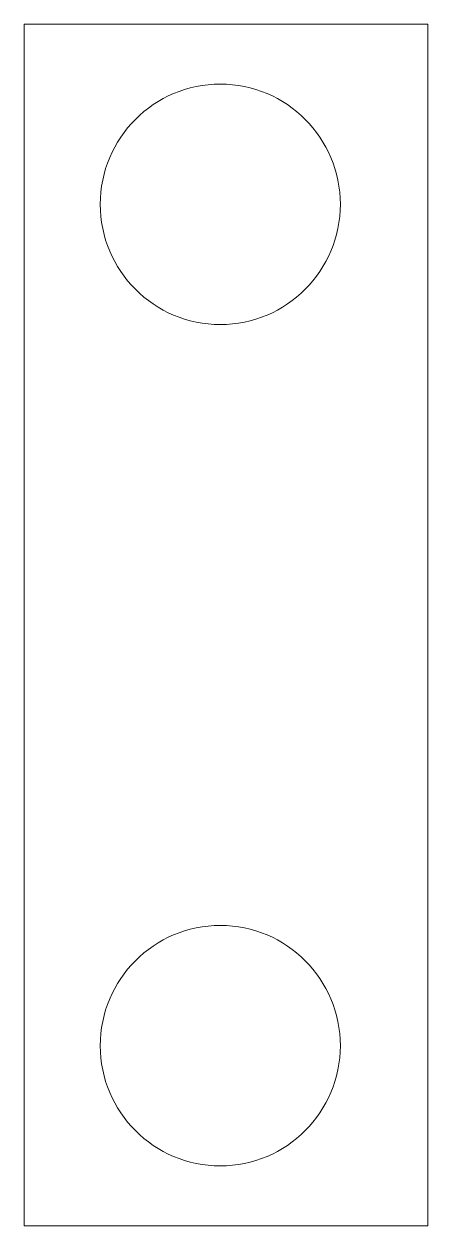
# Model space of a CAD drawing. Header units: millimetres. Extents: x -9.3 to 32.1, y -10 to 10.
# Drawn here: x -9.27 to -2.54, y -10 to 10 of the extents above.
import ezdxf

# ---------------------------------------------------------------- set-up
doc = ezdxf.new("R2010")
doc.units = ezdxf.units.MM
doc.layers.add('channel', color=7, linetype='CONTINUOUS', lineweight=0)

msp = doc.modelspace()

# ---------------------------------------------------------------- linework, layer by layer
at = {"layer": 'channel'}
for p, q in [((-9.27, -10), (-9.27, 10)), ((-9.27, 10), (-2.54, 10)), ((-2.54, 10), (-2.54, -10)), ((-2.54, -10), (-9.27, -10))]:
    msp.add_line(p, q, dxfattribs=at)
for centre in [(-6, 7), (-6, -7)]:
    msp.add_circle(centre, 2, dxfattribs=at)

doc.saveas('drawing.dxf')
